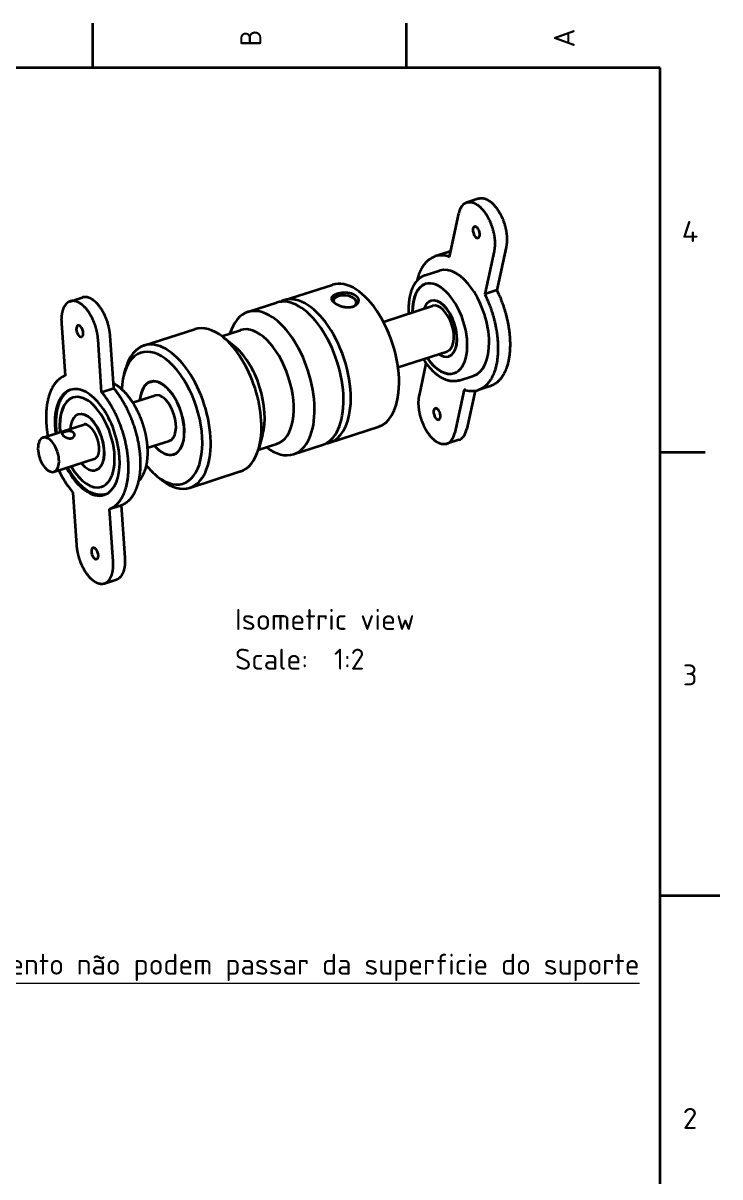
# Model space of a CAD drawing. Extents: x 0 to 420, y 0 to 297.
# Drawn here: x 303.3 to 420, y 101.4 to 294.5 of the extents above; entities that cross this region are included whole.
import ezdxf
from ezdxf.enums import TextEntityAlignment as Align

# ---------------------------------------------------------------- set-up
doc = ezdxf.new("R2010")
doc.units = 0
doc.layers.get('0').update_dxf_attribs({"lineweight": 13})
doc.styles.get("Standard").update_dxf_attribs({"font": 'isocp.shx'})

# ---------------------------------------------------------------- blocks, each defined once
blk = doc.blocks.new('BLOCK1667')
at = {"color": 7, "lineweight": 18, "width": 0.933329}
blk.add_text('B', height=3.5, rotation=90, dxfattribs=at).set_placement((343.173767, 290.600006), (343.173767, 293.399994), align=Align.FIT)
blk = doc.blocks.new('BLOCK1669')
at = {"color": 7, "lineweight": 18, "width": 1.110901}
blk.add_text('A', height=3.5, rotation=90, dxfattribs=at).set_placement((395.673767, 290.426208), (395.673767, 293.573761), align=Align.FIT)
blk = doc.blocks.new('BLOCK1671')
at = {"color": 7, "lineweight": 18, "width": 0.863838}
blk.add_text('3', height=3.5, dxfattribs=at).set_placement((413.776215, 183.676224), (416.223755, 183.676224), align=Align.FIT)
blk = doc.blocks.new('BLOCK1673')
at = {"color": 7, "lineweight": 18, "width": 0.863838}
blk.add_text('2', height=3.5, dxfattribs=at).set_placement((413.776215, 109.476227), (416.223755, 109.476227), align=Align.FIT)
blk = doc.blocks.new('BLOCK1675')
at = {"color": 7, "lineweight": 18, "width": 0.933329}
blk.add_text('4', height=3.5, dxfattribs=at).set_placement((413.600006, 257.876221), (416.399994, 257.876221), align=Align.FIT)
blk = doc.blocks.new('BLOCK1718')
at = {"color": 7, "lineweight": 18}
for s, width, p, p2 in [('Isometric view', 0.802014, (-50, 186.095108), (10.151051, 186.095108)), ('Scale:', 0.825348, (-50, 172.800003), (-25.514685, 172.800003)), ('  1:2', 0.636584, (-25.514685, 172.800003), (-6.629372, 172.800003))]:
    blk.add_text(s, height=7, dxfattribs=dict(at, width=width)).set_placement(p, p2, align=Align.FIT)
blk = doc.blocks.new('BLOCK1719')
at = {"color": 7, "lineweight": 35}
for p, q in [((31.67, 330.44), (27.63, 329.14)), ((21.8, 310.99), (24.92, 325.4)), ((36.77, 312.89), (33.65, 298.48)), ((40.81, 314.2), (37.69, 299.79)), ((21.1, 312.41), (17.06, 311.11)), ((21.29, 311.13), (21.8, 310.99)), ((13.73, 304.79), (18.59, 306.35)), ((-33.57, 296.39), (-17.38, 301.6)), ((-105.22, 296.04), (-101.17, 297.34)), ((-15.9, 297.58), (-16.22, 297.43)), ((37.69, 299.79), (33.65, 298.48)), ((33.65, 298.48), (34.02, 297.7)), ((37.69, 299.79), (38.06, 299)), ((-45.7, 292.48), (-35.99, 295.61)), ((-10.14, 296.95), (-9.86, 296.73)), ((-0.3, 289.24), (16.14, 294.53)), ((15.69, 296.23), (15.61, 296.2)), ((-108.14, 288.78), (-106.94, 271.15)), ((-80.49, 281.28), (-63.5, 286.75)), ((-54.45, 284.41), (-48.21, 286.42)), ((-94.67, 265.69), (-95.87, 283.31)), ((-90.62, 266.99), (-91.82, 284.62)), ((-50.38, 281.2), (-54.08, 284.13)), ((4.61, 274.01), (21.05, 279.3)), ((11.75, 264.59), (14.06, 275.28)), ((21.66, 277.66), (21.58, 277.64)), ((-106.94, 271.15), (-107.37, 270.96)), ((-87.13, 271.84), (-86.61, 273.65)), ((25.07, 269.57), (29.93, 271.13)), ((-94.67, 265.69), (-90.62, 266.99)), ((-90.14, 266.39), (-90.62, 266.99)), ((-78.34, 269.05), (-77.54, 269.31)), ((26.72, 266.5), (23.6, 252.09)), ((27.23, 266.36), (26.72, 266.5)), ((35.5, 267.68), (31.46, 266.37)), ((-94.19, 265.09), (-94.67, 265.69)), ((-84.29, 262.2), (-76.9, 264.58)), ((30.4, 266.13), (27.64, 253.39)), ((-114.31, 250.43), (-100.56, 254.86)), ((-102.43, 258.19), (-102.51, 258.17)), ((-40.76, 251.32), (-42.05, 246.79)), ((-18.24, 248.8), (-2.06, 254.01)), ((-79.38, 246.97), (-71.99, 249.35)), ((-42.19, 246.34), (-35.95, 248.34)), ((-30.38, 244.89), (-20.67, 248.01)), ((24.93, 249.65), (20.89, 248.35)), ((-110.63, 239.01), (-96.88, 243.44)), ((-70.55, 244.87), (-69.75, 245.13)), ((-96.46, 239.63), (-96.54, 239.61)), ((-76.07, 237.48), (-74.59, 236.31)), ((-65.17, 233.69), (-48.18, 239.16)), ((-104.77, 232.63), (-104.29, 232.03)), ((-104.29, 232.03), (-103.09, 214.4)), ((-92.01, 226.56), (-87.97, 227.86)), ((-87.97, 227.86), (-87.54, 228.06)), ((-86.77, 210.24), (-87.97, 227.86)), ((-92.01, 226.56), (-91.58, 226.75)), ((-90.82, 208.94), (-92.01, 226.56)), ((-93.74, 201.67), (-89.69, 202.98))]:
    blk.add_line(p, q, dxfattribs=at)
for centre, radius, start, end in [((23.12, 306.15), 6.58, 98.3474, 107.8287), ((-16.6, 296.99), 1.03, 161.3948, 173.7605), ((-10.43, 296.32), 1.77, 344.3667, 353.7711)]:
    blk.add_arc(centre, radius, start, end, dxfattribs=at)
for centre, major_axis, ratio, start_param, end_param in [((30.83, 319.17), (3.2, -9.97), 0.527437, 3.14194, 3.881179), ((30.84, 319.14), (0.61, -1.9), 0.526865, 3.141593, 6.283185), ((30.84, 319.14), (0.61, -1.9), 0.526865, 2.309058, 3.141593), ((30.84, 319.14), (0.61, -1.9), 0.526865, 0, 2.309058), ((24.32, 288.44), (7.25, -22.68), 0.523512, 2.812937, 3.142595), ((24.26, 288.74), (5.67, -17.61), 0.526865, 0, 3.141593), ((-9.72, 277.8), (7.66, -23.8), 0.526865, 0.867994, 3.141564), ((18.59, 286.92), (-4.81, 14.94), 0.526865, 0, 1.036129), ((18.68, 286.95), (-4.81, 14.94), 0.526865, 0.004762, 1.036129), ((18.59, 286.92), (-4.81, 14.94), 0.526865, 3.141593, 6.283185), ((-28.33, 271.81), (7.66, -23.8), 0.526865, 6.283157, 9.42475), ((-25.9, 272.59), (7.66, -23.8), 0.526865, 0.867994, 3.141564), ((-13.21, 295.55), (-4.23, 0.46), 0.549372, 5.565553, 6.179684), ((-13.17, 295.89), (-3.83, 0.42), 0.549372, 5.565553, 6.567224), ((-13.17, 295.89), (-3.83, 0.42), 0.549372, 3.859204, 5.565553), ((-38.04, 268.68), (7.66, -23.8), 0.526865, 6.283157, 9.42475), ((-25.9, 272.59), (7.66, -23.8), 0.526865, 3.141564, 3.238538), ((-13.17, 295.89), (-3.83, 0.42), 0.549372, 2.532967, 3.859204), ((-13.21, 295.55), (-4.23, 0.46), 0.549372, 3.228443, 3.859204), ((18.59, 286.92), (-2.99, 9.28), 0.526865, 0, 0.608489), ((18.59, 286.92), (-2.99, 9.28), 0.526865, 3.141593, 6.283185), ((18.68, 286.95), (-2.99, 9.28), 0.526865, 3.141593, 6.283185), ((18.59, 286.92), (2.45, -7.62), 0.526865, 6.283098, 9.42469), ((-38.04, 268.68), (7.66, -23.8), 0.526865, 3.141564, 3.785094), ((-102, 286.05), (-0.61, 1.9), 0.526865, 0, 3.141593), ((-102, 286.05), (-0.61, 1.9), 0.526865, 5.842176, 6.283185), ((-102, 286.05), (-0.61, 1.9), 0.526865, 3.141593, 5.842176), ((-55.84, 262.95), (7.66, -23.8), 0.526865, 2.472895, 3.141564), ((-42.08, 267.38), (-6.13, 19.04), 0.526865, 3.141544, 6.283136), ((-72.83, 257.48), (7.66, -23.8), 0.526865, 6.283157, 9.42475), ((-55.84, 262.95), (7.66, -23.8), 0.526865, 0.668787, 2.472895), ((-74.45, 256.96), (7.05, -21.89), 0.526865, 5.614487, 10.093565), ((-72.83, 257.48), (7.66, -23.8), 0.526865, 3.141564, 3.81038), ((-51.79, 264.26), (6.13, -19.04), 0.526865, 0.668787, 2.472895), ((18.59, 286.92), (-2.99, 9.28), 0.526865, 2.533102, 3.141593), ((19.25, 287.54), (5.5, -17.97), 0.541731, 5.182965, 5.454957), ((18.59, 286.92), (-4.81, 14.94), 0.526865, 2.105462, 3.141593), ((18.68, 286.95), (-4.81, 14.94), 0.526865, 2.105462, 3.13613), ((-74.45, 256.96), (7.05, -21.89), 0.526865, 3.81038, 4.009587), ((-99.48, 248.86), (-5.67, 17.61), 0.526865, 0, 1.238043), ((-99.48, 248.86), (-5.67, 17.61), 0.526865, 4.271379, 6.283185), ((-74.45, 256.96), (7.05, -21.89), 0.526865, 4.009587, 4.093478), ((-74.45, 256.96), (3.92, -12.18), 0.526865, 3.141544, 4.009587), ((-74.45, 256.96), (3.89, -12.09), 0.526865, 3.141505, 3.995101), ((-74.45, 256.96), (3.92, -12.18), 0.526865, 2.43879, 3.141544), ((-74.45, 256.96), (3.89, -12.09), 0.526865, 6.283098, 9.42469), ((-74.45, 256.96), (3.92, -12.18), 0.526865, 6.283136, 8.721976), ((-99.53, 248.89), (-4.81, 14.94), 0.526865, 0, 1.178658), ((-99.45, 248.91), (-4.81, 14.94), 0.526865, 0.004771, 1.178658), ((-99.53, 248.89), (-4.81, 14.94), 0.526865, 3.141593, 6.283185), ((-74.45, 256.96), (3.92, -12.18), 0.526865, 4.009587, 4.037258), ((-74.45, 256.96), (3.89, -12.09), 0.526865, 3.995101, 4.030937), ((-74.45, 256.96), (2.45, -7.62), 0.526865, 6.283098, 9.42469), ((-9.72, 277.8), (7.66, -23.8), 0.526865, 6.283157, 7.151179), ((24.19, 289.05), (7.25, -22.68), 0.523512, 5.954529, 6.284187), ((-99.53, 248.89), (-2.99, 9.28), 0.526865, 3.141593, 6.283185), ((-99.45, 248.91), (-2.99, 9.28), 0.526865, 3.141593, 6.283185), ((-25.9, 272.59), (7.66, -23.8), 0.526865, 6.283157, 7.151179), ((17.67, 258.34), (0.61, -1.9), 0.526865, 3.141593, 6.283185), ((17.67, 258.34), (0.61, -1.9), 0.526865, 2.309058, 3.141593), ((17.67, 258.34), (0.61, -1.9), 0.526865, 0, 2.309058), ((-99.53, 248.89), (-2.99, 9.28), 0.526865, 0, 0.907922), ((17.68, 258.32), (3.2, -9.97), 0.527437, 0.000348, 0.739586), ((21.73, 259.62), (3.2, -9.97), 0.527437, 0.000348, 0.739586), ((-112.47, 244.72), (1.84, -5.71), 0.526865, 3.141505, 6.283098), ((-112.47, 244.72), (1.84, -5.71), 0.526865, 0.853508, 3.141505), ((-74.45, 256.96), (3.92, -12.18), 0.526865, 5.387521, 6.283136), ((-74.45, 256.96), (3.89, -12.09), 0.526865, 5.393841, 6.283098), ((-38.04, 268.68), (7.66, -23.8), 0.526865, 5.639684, 6.283157), ((-25.9, 272.59), (7.66, -23.8), 0.526865, 6.18624, 6.283157), ((-99.48, 248.86), (-5.67, 17.61), 0.526865, 3.141593, 4.271379), ((-55.84, 262.95), (7.66, -23.8), 0.526865, 6.283157, 6.951972), ((-112.47, 244.72), (1.84, -5.71), 0.526865, 6.283098, 7.136693), ((-99.4, 249.02), (7.17, -22.55), 0.528559, 4.974338, 5.345136), ((-99.48, 248.86), (-5.67, 17.61), 0.526865, 1.898639, 3.141593), ((-99.53, 248.89), (-4.81, 14.94), 0.526865, 1.962935, 3.141593), ((-99.45, 248.91), (-4.81, 14.94), 0.526865, 1.962935, 3.136138), ((-99.53, 248.89), (-2.99, 9.28), 0.526865, 2.233669, 2.70059), ((-99.53, 248.89), (-2.99, 9.28), 0.526865, 2.70059, 3.141593), ((-74.45, 256.96), (7.05, -21.89), 0.526865, 5.331297, 5.614487), ((-72.83, 257.48), (7.66, -23.8), 0.526865, 5.614487, 6.283157), ((-96.95, 211.67), (-0.61, 1.9), 0.526865, 0, 3.141593), ((-96.95, 211.67), (-0.61, 1.9), 0.526865, 5.842176, 6.283185), ((-96.95, 211.67), (-0.61, 1.9), 0.526865, 3.141593, 5.842176)]:
    blk.add_ellipse(centre, major_axis=major_axis, ratio=ratio, start_param=start_param, end_param=end_param, dxfattribs=at)
for points, degree, knots in [([(27.63, 329.14), (28.06, 329.28), (28.51, 329.33), (28.99, 329.3), (30.08, 329.05), (31.15, 328.42), (31.74, 327.97), (33.45, 326.36), (34.86, 324.13), (35.64, 322.48), (36.65, 319.49), (37.05, 316.45), (37.1, 315.2), (37.01, 313.99), (36.77, 312.89)], 5, [0, 0, 0, 0, 0, 0, 4.898496, 4.898496, 4.898496, 11.077437, 11.077437, 11.077437, 23.947893, 23.947893, 23.947893, 33.180982, 33.180982, 33.180982, 33.180982, 33.180982, 33.180982]), ([(31.67, 330.44), (32.1, 330.58), (32.56, 330.64), (33.03, 330.6), (34.12, 330.35), (35.2, 329.72), (35.78, 329.28), (37.49, 327.66), (38.9, 325.44), (39.68, 323.78), (40.7, 320.8), (41.09, 317.76), (41.14, 316.5), (41.05, 315.29), (40.81, 314.2)], 5, [0, 0, 0, 0, 0, 0, 4.898496, 4.898496, 4.898496, 11.077437, 11.077437, 11.077437, 23.947893, 23.947893, 23.947893, 33.180982, 33.180982, 33.180982, 33.180982, 33.180982, 33.180982]), ([(11.08, 303.07), (11.42, 304.54), (11.88, 305.91), (12.48, 307.16), (13.65, 308.93), (15.13, 310.19), (15.74, 310.59), (16.38, 310.89), (17.06, 311.11)], 5, [0, 0, 0, 0, 0, 0, 12.514266, 12.514266, 12.514266, 20.26119, 20.26119, 20.26119, 20.26119, 20.26119, 20.26119]), ([(13.73, 304.79), (13.65, 304.76), (13.49, 304.71), (13.26, 304.62), (13.03, 304.51), (12.82, 304.41), (12.64, 304.31), (12.48, 304.22), (12.33, 304.12), (12.18, 304.03), (12.04, 303.93), (11.89, 303.82), (11.73, 303.69), (11.56, 303.54), (11.39, 303.39), (11.25, 303.25), (11.13, 303.13), (11.02, 303.01), (10.91, 302.89), (10.8, 302.77), (10.7, 302.64), (10.59, 302.51), (10.49, 302.37), (10.39, 302.24), (10.3, 302.1), (10.2, 301.96), (10.11, 301.81), (10.01, 301.65), (9.91, 301.48), (9.81, 301.31), (9.72, 301.14), (9.63, 300.96), (9.54, 300.78), (9.45, 300.59), (9.37, 300.4), (9.27, 300.18), (9.17, 299.91), (9.05, 299.6), (8.94, 299.26), (8.84, 298.94), (8.76, 298.65), (8.7, 298.42), (8.64, 298.2), (8.59, 297.97), (8.54, 297.74), (8.49, 297.51), (8.44, 297.28), (8.41, 297.06), (8.37, 296.86), (8.34, 296.64), (8.31, 296.4), (8.27, 296.13), (8.24, 295.87), (8.22, 295.6), (8.19, 295.34), (8.17, 295.07), (8.15, 294.79), (8.14, 294.52), (8.13, 294.24), (8.12, 293.96), (8.12, 293.68), (8.12, 293.4), (8.12, 293.12), (8.12, 292.83), (8.13, 292.54), (8.15, 292.25), (8.16, 292.06), (8.16, 291.96)], 3, [0, 0, 0, 0, 0.251754, 0.50377, 0.756178, 1.005537, 1.199982, 1.392428, 1.561626, 1.73153, 1.901704, 2.074518, 2.302358, 2.526213, 2.753135, 2.964587, 3.122843, 3.282119, 3.445955, 3.610171, 3.775273, 3.941297, 4.108275, 4.27624, 4.445863, 4.612111, 4.779689, 4.978082, 5.173382, 5.370153, 5.568429, 5.768241, 5.969617, 6.172571, 6.382928, 6.610074, 6.878837, 7.245111, 7.600859, 7.979389, 8.252249, 8.479811, 8.709227, 8.94049, 9.173598, 9.408546, 9.645329, 9.898292, 10.060842, 10.270867, 10.540866, 10.804205, 11.069575, 11.336952, 11.606313, 11.877593, 12.15087, 12.425962, 12.702952, 12.981734, 13.262356, 13.54469, 13.828789, 14.114551, 14.401927, 14.690899, 14.98141, 14.98141, 14.98141, 14.98141]), ([(-91.82, 284.62), (-91.94, 286.33), (-92.29, 288.1), (-92.84, 289.84), (-94.06, 292.6), (-95.74, 294.89), (-96.49, 295.72), (-97.79, 296.8), (-99.16, 297.37), (-99.69, 297.5), (-100.31, 297.53), (-100.89, 297.42), (-100.99, 297.4), (-101.08, 297.37), (-101.17, 297.34)], 5, [0, 0, 0, 0, 0, 0, 12.711817, 12.711817, 12.711817, 21.327012, 21.327012, 21.327012, 26.654826, 26.654826, 26.654826, 27.718615, 27.718615, 27.718615, 27.718615, 27.718615, 27.718615]), ([(-17.57, 297.31), (-17.53, 297.44), (-17.46, 297.57), (-17.38, 297.69), (-17.18, 297.9), (-16.93, 298.09), (-16.81, 298.16), (-16.55, 298.31), (-16.26, 298.45), (-16.11, 298.51), (-15.94, 298.57), (-15.78, 298.62)], 5, [0, 0, 0, 0, 0, 0, 2.131794, 2.131794, 2.131794, 3.779317, 3.779317, 3.779317, 5.503254, 5.503254, 5.503254, 5.503254, 5.503254, 5.503254]), ([(-15.78, 298.62), (-15.55, 298.69), (-15.31, 298.76), (-15.05, 298.82), (-14.59, 298.91), (-14.11, 298.96), (-13.9, 298.98), (-13.48, 299.01), (-13.05, 299.01), (-12.84, 299), (-12.63, 298.99), (-12.42, 298.97)], 5, [0, 0, 0, 0, 0, 0, 2.370747, 2.370747, 2.370747, 4.199862, 4.199862, 4.199862, 6.045605, 6.045605, 6.045605, 6.045605, 6.045605, 6.045605]), ([(-12.42, 298.97), (-12.08, 298.94), (-11.74, 298.89), (-11.4, 298.82), (-10.81, 298.66), (-10.29, 298.44), (-10.08, 298.33), (-9.83, 298.18), (-9.61, 298.02), (-9.57, 297.98), (-9.53, 297.95), (-9.49, 297.92)], 5, [0, 0, 0, 0, 0, 0, 3.035873, 3.035873, 3.035873, 5.377255, 5.377255, 5.377255, 5.924545, 5.924545, 5.924545, 5.924545, 5.924545, 5.924545]), ([(-9.49, 297.92), (-9.28, 297.74), (-9.1, 297.55), (-8.94, 297.34), (-8.75, 296.96), (-8.67, 296.58), (-8.65, 296.43), (-8.65, 296.27), (-8.67, 296.13)], 5, [0, 0, 0, 0, 0, 0, 2.918817, 2.918817, 2.918817, 4.806749, 4.806749, 4.806749, 4.806749, 4.806749, 4.806749]), ([(34.02, 297.7), (35.77, 293.96), (37.09, 289.94), (37.96, 285.8), (38.44, 279.75), (37.54, 274.39), (37.1, 272.77), (35.99, 270.06), (34.34, 268.02), (33.47, 267.26), (32.5, 266.71), (31.46, 266.37)], 5, [0, 0, 0, 0, 0, 0, 29.82734, 29.82734, 29.82734, 43.823555, 43.823555, 43.823555, 55.753351, 55.753351, 55.753351, 55.753351, 55.753351, 55.753351]), ([(38.06, 299), (39.81, 295.26), (41.14, 291.24), (42, 287.1), (42.48, 281.06), (41.59, 275.69), (41.15, 274.08), (40.04, 271.36), (38.38, 269.32), (37.51, 268.56), (36.54, 268.01), (35.5, 267.68)], 5, [0, 0, 0, 0, 0, 0, 29.82734, 29.82734, 29.82734, 43.823555, 43.823555, 43.823555, 55.753351, 55.753351, 55.753351, 55.753351, 55.753351, 55.753351]), ([(-105.22, 296.04), (-105.7, 295.89), (-106.15, 295.62), (-106.55, 295.26), (-107.37, 294.21), (-107.88, 292.78), (-108.07, 291.87), (-108.19, 290.69), (-108.17, 289.47), (-108.16, 289.24), (-108.15, 289.01), (-108.14, 288.78)], 5, [0, 0, 0, 0, 0, 0, 5.501026, 5.501026, 5.501026, 12.98567, 12.98567, 12.98567, 14.69666, 14.69666, 14.69666, 14.69666, 14.69666, 14.69666]), ([(-95.87, 283.31), (-95.98, 285.03), (-96.33, 286.8), (-96.88, 288.53), (-98.1, 291.3), (-99.78, 293.59), (-100.53, 294.42), (-101.84, 295.5), (-103.21, 296.07), (-103.73, 296.19), (-104.35, 296.23), (-104.93, 296.12), (-105.03, 296.1), (-105.13, 296.07), (-105.22, 296.04)], 5, [0, 0, 0, 0, 0, 0, 12.711817, 12.711817, 12.711817, 21.327012, 21.327012, 21.327012, 26.654826, 26.654826, 26.654826, 27.718615, 27.718615, 27.718615, 27.718615, 27.718615, 27.718615]), ([(-16.77, 295.57), (-16.94, 295.72), (-17.1, 295.87), (-17.24, 296.03), (-17.42, 296.28), (-17.53, 296.54), (-17.57, 296.63), (-17.61, 296.78), (-17.62, 296.93), (-17.62, 296.98), (-17.62, 297.04), (-17.62, 297.1)], 5, [0, 0, 0, 0, 0, 0, 2.412, 2.412, 2.412, 3.803679, 3.803679, 3.803679, 4.70057, 4.70057, 4.70057, 4.70057, 4.70057, 4.70057]), ([(-13.87, 294.18), (-14.21, 294.26), (-14.55, 294.37), (-14.88, 294.49), (-15.45, 294.73), (-15.97, 295.01), (-16.18, 295.14), (-16.43, 295.3), (-16.65, 295.47), (-16.69, 295.51), (-16.73, 295.54), (-16.77, 295.57)], 5, [0, 0, 0, 0, 0, 0, 3.059678, 3.059678, 3.059678, 5.422601, 5.422601, 5.422601, 5.972064, 5.972064, 5.972064, 5.972064, 5.972064, 5.972064]), ([(-10.55, 294.19), (-10.84, 294.1), (-11.14, 294.03), (-11.47, 293.98), (-12.08, 293.94), (-12.7, 293.98), (-12.98, 294.01), (-13.32, 294.06), (-13.67, 294.13), (-13.74, 294.15), (-13.8, 294.17), (-13.87, 294.18)], 5, [0, 0, 0, 0, 0, 0, 2.972224, 2.972224, 2.972224, 5.408544, 5.408544, 5.408544, 6.030663, 6.030663, 6.030663, 6.030663, 6.030663, 6.030663]), ([(-8.72, 295.84), (-8.78, 295.63), (-8.88, 295.42), (-9.01, 295.21), (-9.3, 294.87), (-9.68, 294.59), (-9.87, 294.48), (-10.12, 294.35), (-10.38, 294.25), (-10.44, 294.23), (-10.5, 294.21), (-10.55, 294.19)], 5, [0, 0, 0, 0, 0, 0, 2.77202, 2.77202, 2.77202, 5.03771, 5.03771, 5.03771, 5.62578, 5.62578, 5.62578, 5.62578, 5.62578, 5.62578]), ([(-107.37, 270.96), (-108.31, 270.54), (-109.17, 269.92), (-109.95, 269.14), (-111.4, 267.13), (-112.39, 264.56), (-112.78, 263.07), (-113.31, 259.85), (-113.35, 256.39), (-113.25, 254.58), (-113.03, 252.76), (-112.72, 250.94)], 5, [0, 0, 0, 0, 0, 0, 11.212702, 11.212702, 11.212702, 24.092967, 24.092967, 24.092967, 37.48555, 37.48555, 37.48555, 37.48555, 37.48555, 37.48555]), ([(25.07, 269.57), (25.03, 269.56), (24.95, 269.53), (24.83, 269.5), (24.73, 269.47), (24.63, 269.45), (24.52, 269.42), (24.42, 269.4), (24.32, 269.38), (24.21, 269.36), (24.09, 269.34), (23.94, 269.32), (23.77, 269.31), (23.6, 269.29), (23.43, 269.29), (23.24, 269.28), (23.07, 269.29), (22.91, 269.29), (22.76, 269.3), (22.61, 269.31), (22.46, 269.33), (22.31, 269.35), (22.16, 269.37), (22.01, 269.39), (21.86, 269.42), (21.69, 269.46), (21.51, 269.5), (21.34, 269.55), (21.16, 269.6), (20.98, 269.66), (20.81, 269.71), (20.63, 269.78), (20.47, 269.84), (20.29, 269.91), (20.11, 269.99), (19.92, 270.08), (19.72, 270.17), (19.53, 270.27), (19.34, 270.37), (19.14, 270.48), (18.95, 270.6), (18.8, 270.69), (18.64, 270.79), (18.49, 270.89), (18.31, 271.01), (18.14, 271.13), (17.96, 271.26), (17.78, 271.39), (17.6, 271.53), (17.43, 271.67), (17.26, 271.81), (17.11, 271.93), (16.98, 272.05), (16.84, 272.17), (16.7, 272.3), (16.57, 272.42), (16.43, 272.55), (16.3, 272.68), (16.15, 272.83), (15.98, 273), (15.86, 273.13), (15.8, 273.19)], 3, [0, 0, 0, 0, 0.144453, 0.250403, 0.356399, 0.46246, 0.568607, 0.674723, 0.780962, 0.887345, 0.993889, 1.162484, 1.331605, 1.500916, 1.670898, 1.859852, 2.049466, 2.197171, 2.345574, 2.494281, 2.643765, 2.793605, 2.944294, 3.095383, 3.24739, 3.427397, 3.608415, 3.790512, 3.973733, 4.158122, 4.343722, 4.530574, 4.718712, 4.879316, 5.091374, 5.305187, 5.520773, 5.738174, 5.957429, 6.178572, 6.401635, 6.626635, 6.728444, 6.943343, 7.160027, 7.378511, 7.598809, 7.820932, 8.044888, 8.270683, 8.498306, 8.67839, 8.859734, 9.042092, 9.225699, 9.410332, 9.596201, 9.783086, 9.971191, 10.235044, 10.501044, 10.501044, 10.501044, 10.501044]), ([(-105.06, 266.5), (-105.13, 266.46), (-105.26, 266.4), (-105.45, 266.29), (-105.63, 266.19), (-105.81, 266.08), (-105.99, 265.96), (-106.16, 265.84), (-106.31, 265.72), (-106.44, 265.62), (-106.56, 265.51), (-106.71, 265.38), (-106.87, 265.22), (-107.05, 265.04), (-107.23, 264.84), (-107.4, 264.63), (-107.57, 264.42), (-107.72, 264.22), (-107.85, 264.03), (-107.95, 263.88), (-108.04, 263.73), (-108.13, 263.59), (-108.21, 263.45), (-108.29, 263.31), (-108.37, 263.16), (-108.45, 263.01), (-108.52, 262.86), (-108.61, 262.68), (-108.73, 262.43), (-108.85, 262.14), (-108.96, 261.86), (-109.06, 261.59), (-109.15, 261.31), (-109.24, 261.05), (-109.31, 260.8), (-109.38, 260.57), (-109.44, 260.34), (-109.5, 260.1), (-109.55, 259.86), (-109.6, 259.62), (-109.65, 259.37), (-109.69, 259.16), (-109.73, 258.95), (-109.76, 258.76), (-109.79, 258.53), (-109.82, 258.29), (-109.85, 258.05), (-109.88, 257.81), (-109.91, 257.56), (-109.93, 257.32), (-109.95, 257.07), (-109.96, 256.81), (-109.98, 256.54), (-109.99, 256.27), (-110, 256), (-110, 255.72), (-110, 255.44), (-110, 255.17), (-110, 254.89), (-109.99, 254.6), (-109.98, 254.32), (-109.97, 254.04), (-109.95, 253.75), (-109.93, 253.46), (-109.91, 253.18), (-109.88, 252.88), (-109.85, 252.61), (-109.83, 252.35), (-109.8, 252.12), (-109.78, 251.97), (-109.77, 251.89)], 3, [0, 0, 0, 0, 0.254106, 0.434673, 0.646223, 0.86393, 1.081922, 1.30629, 1.474715, 1.642053, 1.809998, 1.978608, 2.221632, 2.484788, 2.751223, 3.020795, 3.29272, 3.578164, 3.772582, 3.966491, 4.130115, 4.29263, 4.456154, 4.620709, 4.786233, 4.952953, 5.120749, 5.289581, 5.578674, 5.934723, 6.222002, 6.505599, 6.792278, 7.090224, 7.333228, 7.57135, 7.811529, 8.053758, 8.298037, 8.544364, 8.792732, 9.061089, 9.211029, 9.408078, 9.653959, 9.894361, 10.136534, 10.380406, 10.62597, 10.873209, 11.122094, 11.382501, 11.653589, 11.925089, 12.198354, 12.473367, 12.75007, 13.028474, 13.308468, 13.590043, 13.87317, 14.157777, 14.443862, 14.731378, 15.020254, 15.31047, 15.611246, 15.85693, 16.084356, 16.31248, 16.31248, 16.31248, 16.31248]), ([(-90.74, 268.65), (-90.68, 268.62), (-90.56, 268.56), (-90.38, 268.45), (-90.2, 268.35), (-90.03, 268.25), (-89.87, 268.15), (-89.71, 268.04), (-89.53, 267.92), (-89.34, 267.79), (-89.15, 267.65), (-88.96, 267.51), (-88.77, 267.36), (-88.59, 267.21), (-88.4, 267.05), (-88.19, 266.88), (-87.98, 266.68), (-87.75, 266.47), (-87.54, 266.27), (-87.35, 266.09), (-87.2, 265.93), (-87.06, 265.78), (-86.92, 265.63), (-86.76, 265.46), (-86.59, 265.28), (-86.41, 265.07), (-86.24, 264.87), (-86.07, 264.66), (-85.9, 264.45), (-85.73, 264.24), (-85.56, 264.02), (-85.39, 263.8), (-85.23, 263.58), (-85.06, 263.35), (-84.9, 263.12), (-84.74, 262.89), (-84.58, 262.65), (-84.43, 262.41), (-84.27, 262.17), (-84.12, 261.93), (-83.97, 261.68), (-83.82, 261.43), (-83.67, 261.17), (-83.52, 260.92), (-83.38, 260.66), (-83.24, 260.4), (-83.09, 260.13), (-82.94, 259.83), (-82.77, 259.5), (-82.59, 259.13), (-82.42, 258.77), (-82.24, 258.39), (-82.08, 258.02), (-81.94, 257.69), (-81.82, 257.39), (-81.7, 257.11), (-81.59, 256.82), (-81.48, 256.54), (-81.37, 256.25), (-81.26, 255.96), (-81.16, 255.67), (-81.06, 255.37), (-80.96, 255.08), (-80.87, 254.79), (-80.77, 254.49), (-80.68, 254.2), (-80.6, 253.9), (-80.51, 253.6), (-80.43, 253.31), (-80.35, 253.01), (-80.28, 252.71), (-80.2, 252.41), (-80.13, 252.12), (-80.07, 251.82), (-80, 251.52), (-79.94, 251.22), (-79.88, 250.93), (-79.83, 250.64), (-79.78, 250.38), (-79.74, 250.13), (-79.7, 249.89), (-79.67, 249.66), (-79.63, 249.43), (-79.6, 249.21), (-79.57, 248.98), (-79.54, 248.75), (-79.51, 248.51), (-79.49, 248.25), (-79.46, 247.97), (-79.43, 247.67), (-79.41, 247.38), (-79.39, 247.09), (-79.38, 246.81), (-79.36, 246.52), (-79.35, 246.23), (-79.35, 245.95), (-79.34, 245.67), (-79.34, 245.39), (-79.34, 245.11), (-79.35, 244.83), (-79.36, 244.56), (-79.37, 244.28), (-79.39, 244.02), (-79.4, 243.76), (-79.42, 243.51), (-79.45, 243.26), (-79.47, 243.01), (-79.5, 242.77), (-79.53, 242.53), (-79.56, 242.28), (-79.6, 242.07), (-79.63, 241.87), (-79.67, 241.66), (-79.71, 241.43), (-79.76, 241.18), (-79.82, 240.94), (-79.87, 240.7), (-79.93, 240.47), (-79.99, 240.23), (-80.06, 239.99), (-80.14, 239.73), (-80.23, 239.46), (-80.33, 239.19), (-80.43, 238.91), (-80.56, 238.61), (-80.68, 238.34), (-80.78, 238.12), (-80.86, 237.96), (-80.93, 237.81), (-81.01, 237.66), (-81.09, 237.52), (-81.18, 237.37), (-81.26, 237.23), (-81.35, 237.09), (-81.45, 236.94), (-81.57, 236.76), (-81.71, 236.57), (-81.87, 236.35), (-82.04, 236.14), (-82.16, 236.01), (-82.22, 235.94)], 3, [0, 0, 0, 0, 0.203122, 0.407863, 0.61425, 0.82658, 1.011252, 1.166217, 1.409425, 1.641871, 1.876366, 2.112926, 2.351561, 2.592277, 2.83507, 3.089696, 3.398302, 3.702138, 4.017516, 4.280776, 4.481803, 4.684161, 4.887668, 5.104512, 5.375914, 5.641114, 5.908176, 6.177158, 6.448023, 6.72074, 6.99528, 7.271579, 7.549599, 7.829402, 8.110811, 8.393925, 8.678575, 8.964846, 9.252585, 9.541779, 9.832413, 10.124395, 10.417699, 10.712315, 11.008123, 11.305142, 11.603251, 11.928444, 12.325211, 12.71933, 13.134044, 13.54708, 13.974028, 14.325948, 14.632312, 14.939202, 15.246539, 15.554281, 15.862355, 16.170713, 16.479286, 16.788021, 17.096852, 17.405726, 17.714579, 18.023353, 18.331988, 18.640423, 18.9486, 19.256458, 19.563948, 19.870996, 20.177553, 20.483552, 20.788947, 21.093667, 21.401662, 21.684661, 21.962901, 22.208414, 22.441476, 22.673951, 22.905826, 23.137061, 23.367644, 23.597542, 23.826744, 24.087385, 24.387786, 24.680217, 24.971303, 25.260971, 25.549197, 25.835897, 26.121089, 26.404699, 26.686685, 26.96704, 27.245667, 27.52255, 27.797663, 28.070958, 28.344962, 28.600861, 28.851369, 29.100191, 29.347303, 29.592694, 29.836339, 30.078188, 30.333994, 30.485772, 30.69071, 30.951154, 31.200834, 31.448434, 31.693951, 31.937382, 32.178727, 32.417983, 32.691376, 32.985756, 33.27346, 33.558051, 33.881217, 34.249338, 34.442519, 34.61225, 34.780953, 34.948452, 35.114862, 35.280265, 35.444627, 35.607976, 35.79138, 35.983723, 36.236268, 36.515433, 36.788194, 37.05907, 37.05907, 37.05907, 37.05907]), ([(-91.58, 226.75), (-90.65, 227.18), (-89.78, 227.79), (-89, 228.58), (-87.55, 230.59), (-86.57, 233.16), (-86.18, 234.65), (-85.4, 239.31), (-85.67, 244.49), (-86.25, 247.97), (-87.81, 253.8), (-90.29, 259.22), (-91.46, 261.34), (-92.76, 263.32), (-94.19, 265.09)], 5, [0, 0, 0, 0, 0, 0, 11.212702, 11.212702, 11.212702, 24.092967, 24.092967, 24.092967, 49.28859, 49.28859, 49.28859, 66.884539, 66.884539, 66.884539, 66.884539, 66.884539, 66.884539]), ([(-87.54, 228.06), (-86.6, 228.48), (-85.73, 229.09), (-84.96, 229.88), (-83.51, 231.89), (-82.52, 234.46), (-82.13, 235.95), (-81.36, 240.61), (-81.63, 245.79), (-82.2, 249.28), (-83.76, 255.11), (-86.25, 260.52), (-87.41, 262.65), (-88.72, 264.62), (-90.14, 266.39)], 5, [0, 0, 0, 0, 0, 0, 11.212702, 11.212702, 11.212702, 24.092967, 24.092967, 24.092967, 49.28859, 49.28859, 49.28859, 66.884539, 66.884539, 66.884539, 66.884539, 66.884539, 66.884539]), ([(20.89, 248.35), (20.46, 248.21), (20, 248.15), (19.53, 248.18), (18.44, 248.44), (17.36, 249.06), (16.78, 249.51), (15.07, 251.13), (13.66, 253.35), (12.88, 255.01), (11.86, 257.99), (11.47, 261.03), (11.42, 262.29), (11.51, 263.49), (11.75, 264.59)], 5, [0, 0, 0, 0, 0, 0, 4.898496, 4.898496, 4.898496, 11.077437, 11.077437, 11.077437, 23.947893, 23.947893, 23.947893, 33.180982, 33.180982, 33.180982, 33.180982, 33.180982, 33.180982]), ([(-99.57, 254.74), (-99.57, 254.75), (-99.59, 254.75), (-99.61, 254.76), (-99.63, 254.77), (-99.66, 254.78), (-99.69, 254.79), (-99.73, 254.81), (-99.76, 254.82), (-99.8, 254.83), (-99.83, 254.84), (-99.87, 254.85), (-99.9, 254.86), (-99.93, 254.87), (-99.96, 254.87), (-99.98, 254.88), (-100.01, 254.88), (-100.04, 254.89), (-100.07, 254.89), (-100.1, 254.9), (-100.13, 254.9), (-100.16, 254.9), (-100.19, 254.9), (-100.21, 254.91), (-100.23, 254.91), (-100.25, 254.91), (-100.27, 254.91), (-100.29, 254.9), (-100.3, 254.9), (-100.32, 254.9), (-100.34, 254.9), (-100.36, 254.9), (-100.38, 254.9), (-100.4, 254.89), (-100.43, 254.89), (-100.45, 254.89), (-100.48, 254.88), (-100.5, 254.88), (-100.52, 254.87), (-100.53, 254.87), (-100.54, 254.86), (-100.55, 254.86), (-100.56, 254.86)], 3, [0, 0, 0, 0, 0.024713, 0.049218, 0.073355, 0.097288, 0.137004, 0.175866, 0.213891, 0.251088, 0.287323, 0.323036, 0.357686, 0.391841, 0.41385, 0.435652, 0.467518, 0.498944, 0.5294, 0.559448, 0.588583, 0.617346, 0.64526, 0.672839, 0.68864, 0.704337, 0.724317, 0.744139, 0.763564, 0.782848, 0.801797, 0.820624, 0.839161, 0.857597, 0.884439, 0.911111, 0.937436, 0.963655, 0.977667, 0.991663, 1.005648, 1.019628, 1.019628, 1.019628, 1.019628]), ([(-107.04, 252.35), (-107.24, 252.29), (-107.43, 252.22), (-107.58, 252.13), (-107.75, 252.01), (-107.84, 251.87), (-107.86, 251.83), (-107.87, 251.78), (-107.88, 251.74)], 5, [0, 0, 0, 0, 0, 0, 2.028632, 2.028632, 2.028632, 2.827495, 2.827495, 2.827495, 2.827495, 2.827495, 2.827495]), ([(-107.88, 251.74), (-107.89, 251.64), (-107.86, 251.52), (-107.8, 251.41), (-107.59, 251.14), (-107.25, 250.88), (-107.03, 250.74), (-106.56, 250.48), (-106.04, 250.29), (-105.76, 250.22), (-105.36, 250.16), (-104.98, 250.19), (-104.87, 250.21), (-104.76, 250.24), (-104.65, 250.27)], 5, [0, 0, 0, 0, 0, 0, 1.887007, 1.887007, 1.887007, 4.210941, 4.210941, 4.210941, 6.649643, 6.649643, 6.649643, 7.727287, 7.727287, 7.727287, 7.727287, 7.727287, 7.727287]), ([(-103.77, 251.25), (-103.75, 251.44), (-103.77, 251.64), (-103.85, 251.83), (-104.1, 252.18), (-104.5, 252.41), (-104.74, 252.49), (-105.26, 252.6), (-105.81, 252.59), (-106.1, 252.57), (-106.46, 252.51), (-106.81, 252.42), (-106.89, 252.4), (-106.97, 252.38), (-107.04, 252.35)], 5, [0, 0, 0, 0, 0, 0, 2.243456, 2.243456, 2.243456, 4.576746, 4.576746, 4.576746, 7.013039, 7.013039, 7.013039, 7.796502, 7.796502, 7.796502, 7.796502, 7.796502, 7.796502]), ([(-104.65, 250.27), (-104.47, 250.33), (-104.31, 250.41), (-104.17, 250.51), (-103.97, 250.71), (-103.85, 250.95), (-103.81, 251.05), (-103.79, 251.15), (-103.77, 251.25)], 5, [0, 0, 0, 0, 0, 0, 1.793745, 1.793745, 1.793745, 2.950626, 2.950626, 2.950626, 2.950626, 2.950626, 2.950626]), ([(-99.57, 254.74), (-99.55, 254.74), (-99.52, 254.72), (-99.47, 254.7), (-99.42, 254.67), (-99.38, 254.65), (-99.33, 254.62), (-99.28, 254.59), (-99.23, 254.56), (-99.18, 254.54), (-99.14, 254.51), (-99.09, 254.47), (-99.03, 254.43), (-98.98, 254.39), (-98.92, 254.35), (-98.86, 254.31), (-98.81, 254.26), (-98.75, 254.22), (-98.69, 254.16), (-98.62, 254.1), (-98.55, 254.04), (-98.48, 253.97), (-98.42, 253.91), (-98.36, 253.86), (-98.32, 253.81), (-98.27, 253.76), (-98.22, 253.71), (-98.17, 253.65), (-98.11, 253.58), (-98.05, 253.52), (-98, 253.45), (-97.94, 253.38), (-97.88, 253.31), (-97.82, 253.23), (-97.77, 253.16), (-97.71, 253.08), (-97.65, 253.01), (-97.6, 252.93), (-97.54, 252.85), (-97.49, 252.77), (-97.43, 252.68), (-97.38, 252.6), (-97.33, 252.52), (-97.27, 252.43), (-97.22, 252.34), (-97.17, 252.25), (-97.12, 252.16), (-97.07, 252.07), (-97.02, 251.98), (-96.97, 251.89), (-96.91, 251.79), (-96.85, 251.68), (-96.79, 251.55), (-96.73, 251.42), (-96.67, 251.29), (-96.61, 251.15), (-96.55, 251.03), (-96.51, 250.92), (-96.47, 250.82), (-96.42, 250.72), (-96.39, 250.61), (-96.35, 250.51), (-96.31, 250.41), (-96.27, 250.3), (-96.23, 250.2), (-96.2, 250.09), (-96.16, 249.99), (-96.13, 249.88), (-96.1, 249.78), (-96.07, 249.67), (-96.04, 249.57), (-96.01, 249.46), (-95.98, 249.35), (-95.95, 249.25), (-95.92, 249.14), (-95.9, 249.03), (-95.87, 248.93), (-95.85, 248.82), (-95.83, 248.72), (-95.81, 248.61), (-95.79, 248.51), (-95.77, 248.41), (-95.75, 248.32), (-95.74, 248.23), (-95.72, 248.15), (-95.71, 248.07), (-95.7, 247.99), (-95.69, 247.91), (-95.68, 247.83), (-95.67, 247.75), (-95.66, 247.66), (-95.65, 247.56), (-95.64, 247.46), (-95.63, 247.36), (-95.62, 247.26), (-95.62, 247.16), (-95.61, 247.06), (-95.61, 246.96), (-95.61, 246.86), (-95.6, 246.76), (-95.6, 246.67), (-95.6, 246.57), (-95.6, 246.48), (-95.61, 246.38), (-95.61, 246.29), (-95.61, 246.2), (-95.62, 246.11), (-95.63, 246.02), (-95.63, 245.94), (-95.64, 245.86), (-95.65, 245.78), (-95.66, 245.7), (-95.67, 245.62), (-95.68, 245.54), (-95.69, 245.47), (-95.7, 245.41), (-95.71, 245.34), (-95.73, 245.26), (-95.75, 245.19), (-95.76, 245.11), (-95.78, 245.04), (-95.8, 244.96), (-95.82, 244.89), (-95.84, 244.82), (-95.87, 244.74), (-95.89, 244.66), (-95.92, 244.58), (-95.95, 244.5), (-95.99, 244.42), (-96.02, 244.34), (-96.05, 244.29), (-96.07, 244.25), (-96.09, 244.21), (-96.11, 244.17), (-96.13, 244.13), (-96.15, 244.1), (-96.17, 244.06), (-96.19, 244.02), (-96.22, 243.99), (-96.25, 243.94), (-96.28, 243.9), (-96.32, 243.85), (-96.36, 243.8), (-96.4, 243.76), (-96.44, 243.72), (-96.47, 243.69), (-96.5, 243.66), (-96.52, 243.64), (-96.55, 243.62), (-96.58, 243.6), (-96.61, 243.57), (-96.64, 243.55), (-96.67, 243.53), (-96.7, 243.51), (-96.73, 243.5), (-96.77, 243.48), (-96.8, 243.46), (-96.84, 243.45), (-96.87, 243.44), (-96.88, 243.44)], 3, [0, 0, 0, 0, 0.05083, 0.10282, 0.156033, 0.210469, 0.266127, 0.323005, 0.3811, 0.440413, 0.48071, 0.547002, 0.614667, 0.683711, 0.754122, 0.825887, 0.898991, 0.973419, 1.049183, 1.142854, 1.238424, 1.335833, 1.435074, 1.49994, 1.565415, 1.631713, 1.69861, 1.785088, 1.872514, 1.961088, 2.050723, 2.141396, 2.233083, 2.325762, 2.41941, 2.513986, 2.609374, 2.705755, 2.80291, 2.900995, 2.999813, 3.099463, 3.199897, 3.300993, 3.402818, 3.505357, 3.608496, 3.71232, 3.816696, 3.9217, 4.027206, 4.163235, 4.300085, 4.445888, 4.592468, 4.739736, 4.887614, 4.996792, 5.106215, 5.21589, 5.325759, 5.43582, 5.54602, 5.656349, 5.766765, 5.877247, 5.98776, 6.098278, 6.208773, 6.319212, 6.429574, 6.539819, 6.649933, 6.759869, 6.869621, 6.979131, 7.088404, 7.197371, 7.306048, 7.414359, 7.522327, 7.619398, 7.716151, 7.798873, 7.881335, 7.963475, 8.045331, 8.12684, 8.208042, 8.288861, 8.369351, 8.47273, 8.575519, 8.677564, 8.778972, 8.879582, 8.979509, 9.078619, 9.176905, 9.274439, 9.371098, 9.466822, 9.561738, 9.655613, 9.748643, 9.840579, 9.931636, 10.015796, 10.099157, 10.181459, 10.262938, 10.343301, 10.422818, 10.501251, 10.578656, 10.621131, 10.702247, 10.782128, 10.860762, 10.938132, 11.014219, 11.089008, 11.16248, 11.234635, 11.322356, 11.407988, 11.491495, 11.572842, 11.66982, 11.763462, 11.809881, 11.85541, 11.899958, 11.943896, 11.986854, 12.028958, 12.070211, 12.110611, 12.157493, 12.203152, 12.268275, 12.330885, 12.391081, 12.448933, 12.503881, 12.556705, 12.590262, 12.622982, 12.654762, 12.686108, 12.726286, 12.765341, 12.80339, 12.840594, 12.870698, 12.912004, 12.952579, 12.99255, 13.032398, 13.032398, 13.032398, 13.032398]), ([(-106.09, 240.47), (-106.04, 240.38), (-105.95, 240.21), (-105.8, 239.95), (-105.66, 239.69), (-105.51, 239.44), (-105.36, 239.19), (-105.21, 238.94), (-105.05, 238.69), (-104.9, 238.45), (-104.74, 238.21), (-104.58, 237.98), (-104.42, 237.74), (-104.25, 237.51), (-104.09, 237.28), (-103.92, 237.06), (-103.76, 236.84), (-103.59, 236.62), (-103.42, 236.41), (-103.25, 236.2), (-103.07, 235.99), (-102.9, 235.79), (-102.72, 235.59), (-102.55, 235.4), (-102.4, 235.24), (-102.26, 235.09), (-102.12, 234.94), (-101.95, 234.78), (-101.76, 234.59), (-101.54, 234.38), (-101.32, 234.17), (-101.11, 233.98), (-100.9, 233.81), (-100.72, 233.66), (-100.53, 233.51), (-100.34, 233.36), (-100.15, 233.22), (-99.96, 233.08), (-99.77, 232.95), (-99.6, 232.83), (-99.43, 232.73), (-99.28, 232.63), (-99.1, 232.52), (-98.92, 232.42), (-98.74, 232.32), (-98.56, 232.22), (-98.38, 232.13), (-98.2, 232.05), (-98.08, 231.99), (-98.02, 231.96)], 3, [0, 0, 0, 0, 0.297862, 0.594528, 0.889958, 1.184087, 1.476865, 1.768279, 2.05825, 2.346742, 2.633738, 2.919123, 3.20292, 3.485034, 3.765486, 4.04417, 4.321103, 4.59626, 4.869575, 5.14102, 5.410565, 5.678181, 5.943889, 6.214153, 6.422451, 6.626395, 6.829149, 7.030584, 7.323221, 7.632329, 7.936559, 8.242515, 8.489127, 8.732276, 8.973331, 9.212291, 9.449165, 9.683963, 9.916699, 10.152114, 10.29432, 10.500384, 10.708871, 10.915531, 11.120542, 11.323929, 11.52572, 11.725946, 11.924591, 11.924591, 11.924591, 11.924591]), ([(-93.18, 231.5), (-93.21, 231.49), (-93.26, 231.47), (-93.36, 231.45), (-93.48, 231.42), (-93.63, 231.38), (-93.8, 231.35), (-93.95, 231.32), (-94.08, 231.3), (-94.2, 231.29), (-94.31, 231.28), (-94.42, 231.27), (-94.53, 231.26), (-94.64, 231.26), (-94.75, 231.25), (-94.86, 231.25), (-94.96, 231.25), (-95.06, 231.25), (-95.18, 231.26), (-95.33, 231.27), (-95.48, 231.28), (-95.63, 231.29), (-95.78, 231.31), (-95.93, 231.33), (-96.08, 231.36), (-96.22, 231.38), (-96.34, 231.41), (-96.46, 231.43), (-96.59, 231.47), (-96.74, 231.5), (-96.89, 231.55), (-97.05, 231.59), (-97.2, 231.64), (-97.35, 231.7), (-97.51, 231.75), (-97.64, 231.8), (-97.75, 231.85), (-97.84, 231.89), (-97.93, 231.92), (-97.99, 231.95), (-98.02, 231.96)], 3, [0, 0, 0, 0, 0.087815, 0.175658, 0.301091, 0.471522, 0.634995, 0.806405, 0.928831, 1.039972, 1.151264, 1.262731, 1.374371, 1.486222, 1.598256, 1.714159, 1.804519, 1.891802, 2.023074, 2.175638, 2.325966, 2.476949, 2.628418, 2.780626, 2.933363, 3.092616, 3.198054, 3.301517, 3.450589, 3.609308, 3.767972, 3.927696, 4.088234, 4.24968, 4.412079, 4.578188, 4.675782, 4.773545, 4.871611, 4.970124, 4.970124, 4.970124, 4.970124]), ([(-103.09, 214.4), (-102.97, 212.68), (-102.62, 210.92), (-102.07, 209.18), (-100.85, 206.41), (-99.17, 204.12), (-98.42, 203.3), (-97.12, 202.21), (-95.75, 201.65), (-95.22, 201.52), (-94.6, 201.49), (-94.02, 201.6), (-93.92, 201.62), (-93.83, 201.64), (-93.74, 201.67)], 5, [0, 0, 0, 0, 0, 0, 12.711817, 12.711817, 12.711817, 21.327012, 21.327012, 21.327012, 26.654826, 26.654826, 26.654826, 27.718615, 27.718615, 27.718615, 27.718615, 27.718615, 27.718615]), ([(-93.74, 201.67), (-93.25, 201.83), (-92.8, 202.09), (-92.4, 202.45), (-91.58, 203.5), (-91.07, 204.93), (-90.88, 205.84), (-90.77, 207.02), (-90.78, 208.24), (-90.79, 208.47), (-90.8, 208.7), (-90.82, 208.94)], 5, [0, 0, 0, 0, 0, 0, 5.501026, 5.501026, 5.501026, 12.98567, 12.98567, 12.98567, 14.69666, 14.69666, 14.69666, 14.69666, 14.69666, 14.69666]), ([(-89.69, 202.98), (-89.21, 203.13), (-88.76, 203.39), (-88.36, 203.75), (-87.54, 204.81), (-87.03, 206.24), (-86.84, 207.15), (-86.72, 208.32), (-86.74, 209.55), (-86.75, 209.78), (-86.76, 210.01), (-86.77, 210.24)], 5, [0, 0, 0, 0, 0, 0, 5.501026, 5.501026, 5.501026, 12.98567, 12.98567, 12.98567, 14.69666, 14.69666, 14.69666, 14.69666, 14.69666, 14.69666])]:
    blk.add_open_spline(points, degree=degree, knots=knots, dxfattribs=at)
blk = doc.blocks.new('BLOCK1728')
at = {"color": 7, "lineweight": 18}
blk.add_lwpolyline([(83.264542, 86.955727), (127, 60), (265.707031, 60)], dxfattribs=at)
blk.add_solid([(83.671936, 87.616722), (80.797668, 88.476143), (82.857147, 86.294731)], dxfattribs=at)
at = {"color": 7, "lineweight": 18, "width": 0.765985}
blk.add_text('Nota: O Rolamento não podem passar da superficie do suporte', height=3.5, dxfattribs=at).set_placement((130, 61.400002), (265.707031, 61.400002), align=Align.FIT)

msp = doc.modelspace()

# ---------------------------------------------------------------- linework, layer by layer
at = {"color": 7, "lineweight": 35}
for p, q in [((315, 287), (315, 294.5)), ((367.5, 287), (367.5, 294.5)), ((410, 287), (10, 287)), ((410, 10), (410, 287)), ((410, 222.7), (417.5, 222.7)), ((410, 148.5), (420, 148.5))]:
    msp.add_line(p, q, dxfattribs=at)

# ---------------------------------------------------------------- block references
at = {"lineweight": 0}
for name, p in [('BLOCK1667', (0, 0)), ('BLOCK1669', (0, 0)), ('BLOCK1675', (0, 0)), ('BLOCK1671', (0, 0)), ('BLOCK1728', (140.831253, 73.876987)), ('BLOCK1673', (0, 0))]:
    msp.add_blockref(name, p, dxfattribs=at)
at = {"lineweight": 0, "xscale": 0.5, "yscale": 0.5, "zscale": 0.5}
for name in ['BLOCK1719', 'BLOCK1718']:
    msp.add_blockref(name, (363.787065, 99.918417), dxfattribs=at)

doc.saveas('drawing.dxf')
